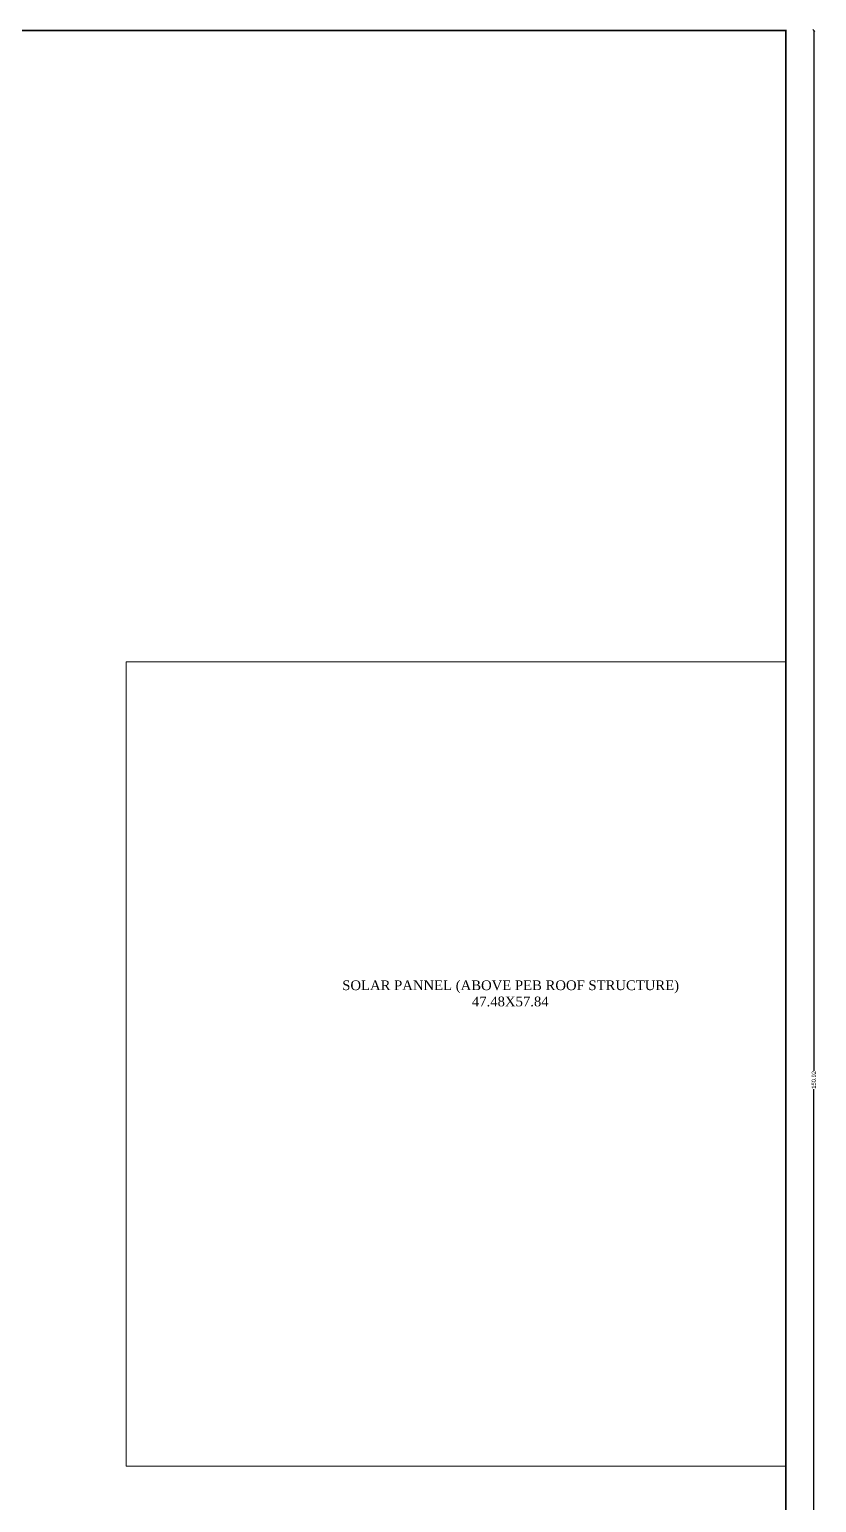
# Model space of a CAD drawing. Header units: metres. Extents: x -1560405 to -1559609, y 42907 to 43310.
# Drawn here: x -1559761 to -1559704.4, y 43005.7 to 43111.6 of the extents above; entities that cross this region are included whole.
import ezdxf

# ---------------------------------------------------------------- set-up
doc = ezdxf.new("R2010")
doc.units = ezdxf.units.M
doc.header["$LTSCALE"] = 750
doc.header["$MEASUREMENT"] = 0
doc.header["$PDMODE"] = 35
doc.header["$PDSIZE"] = 50
doc.linetypes.add('HIDDEN', pattern=[0.375, 0.25, -0.125])
doc.layers.get('0').update_dxf_attribs({"lineweight": 5})
doc.layers.get('Defpoints').update_dxf_attribs({"lineweight": 0})
for name, color, linetype in [('BLK_1_FLR_0_BLT_UP_AREA_DEDUCT_MEZ_1', 46, 'Continuous'), ('BLK_1_FLR_0_BLT_UP_AREA_MEZ_1', 46, 'Continuous'), ('BLK_1_FLR_0_FLOOR_AREA_MEZ_1', 46, 'Continuous')]:
    doc.layers.add(name, color=color, linetype=linetype)
doc.styles.get("Standard").update_dxf_attribs({"font": 'arial.ttf'})
doc.dimstyles.new('Civil mt size large', dxfattribs={"dimtxt": 0.3, "dimasz": 0.15, "dimexe": 0, "dimexo": 0, "dimgap": 0.0625, "dimtad": 0, "dimzin": 0, "dimdsep": 46, "dimtxsty": 'Standard', "dimblk": 'OBLIQUE', "dimcen": 0, "dimse1": 1, "dimse2": 1, "dimclrd": 253, "dimclrt": 7, "dimadec": 0, "dimazin": 3, "dimtfac": 1, "dimtofl": 0, "dimtmove": 1, "dimatfit": 3, "dimfxl": 0, "dimfrac": 2, "dimtolj": 1, "dimtzin": 0, "dimarcsym": 0})

# ---------------------------------------------------------------- blocks, each defined once
blk = doc.blocks.new('_Oblique')
at = {"color": 0, "linetype": 'ByBlock', "lineweight": -2}
blk.add_line((-0.5, -0.5), (0.5, 0.5), dxfattribs=at)
blk = doc.blocks.new('*D572')
at = {"color": 253, "lineweight": -2}
for p, q in [((-1559704.55, 43111.55), (-1559704.55, 43036.75)), ((-1559704.55, 42960.62), (-1559704.55, 43035.42))]:
    blk.add_line(p, q, dxfattribs=at)
at = {"layer": 'Defpoints', "color": 0}
for p in [(-1559706.56, 43111.55), (-1559704.55, 43111.55), (-1559706.56, 42960.62)]:
    blk.add_point(p, dxfattribs=at)
at = {"color": 253, "lineweight": -2, "xscale": 0.15, "yscale": 0.15, "zscale": 0.15}
for p, rotation in [((-1559704.55, 43111.55), 90), ((-1559704.55, 42960.62), 270)]:
    blk.add_blockref('_Oblique', p, dxfattribs=dict(at, rotation=rotation))
at = {"color": 7, "insert": (-1559704.55, 43036.09), "char_height": 0.3, "attachment_point": 5, "rotation": 90}
blk.add_mtext('\\A1;150.92', dxfattribs=at)

msp = doc.modelspace()

# ---------------------------------------------------------------- linework, layer by layer
at = {"color": 7, "linetype": 'HIDDEN', "ltscale": 10}
for points in [[(-1559815.94719, 42960.62268), (-1559815.94719, 43111.5476), (-1559706.55708, 43111.5476), (-1559706.55719, 42960.62268)], [(-1559754.03404, 43066.1446), (-1559706.55715, 43066.1446), (-1559706.55715, 43008.30127), (-1559754.03404, 43008.30127)]]:
    msp.add_lwpolyline(points, close=True, dxfattribs=at)
at = {"layer": 'BLK_1_FLR_0_BLT_UP_AREA_DEDUCT_MEZ_1', "color": 45, "elevation": 0}
msp.add_lwpolyline([(-1559815.9472, 43103.29018), (-1559797.23823, 43103.29018), (-1559797.23823, 43111.54758), (-1559706.55708, 43111.54751), (-1559706.55719, 42960.62268), (-1559797.2552, 42960.62266), (-1559797.2552, 42977.25081), (-1559815.94719, 42977.25081), (-1559815.9472, 43103.29018)], close=True, dxfattribs=at)
at = {"layer": 'BLK_1_FLR_0_BLT_UP_AREA_MEZ_1', "color": 47, "const_width": 0.1}
msp.add_lwpolyline([(-1559815.94719, 42960.62266), (-1559706.55708, 42960.62266), (-1559706.55708, 43111.54758), (-1559815.94719, 43111.54758)], close=True, dxfattribs=at)
at = {"layer": 'BLK_1_FLR_0_FLOOR_AREA_MEZ_1', "color": 45}
msp.add_lwpolyline([(-1559815.94719, 42960.62266), (-1559706.55708, 42960.62266), (-1559706.55708, 43111.54758), (-1559815.94719, 43111.54758)], close=True, dxfattribs=at)

# ---------------------------------------------------------------- texts
at = {"color": 7, "lineweight": -3, "insert": (-1559739.71997, 43043.24414), "char_height": 0.7, "width": 26.0096193, "attachment_point": 1}
msp.add_mtext('{\\fTimes New Roman|b0|i0|c0|p18;\\W4.69844;\\C0; \\W1;SOLAR PANNEL (ABOVE PEB ROOF STRUCTURE)\\P\\W9.99614;    \\W1;47.48X57.84}', dxfattribs=at)

# ---------------------------------------------------------------- dimensions: what is measured, and where the dimension line sits
at = {"color": 7}
dim = msp.add_linear_dim(base=(-1559704.5522, 43111.5476), p1=(-1559706.55719, 42960.62268), p2=(-1559706.55708, 43111.5476), angle=90, dimstyle='Civil mt size large', dxfattribs=at)
dim.commit()
dim.dimension.update_dxf_attribs({"geometry": '*D572', "text_midpoint": (-1559704.5522, 43036.08514)})

doc.saveas('drawing.dxf')
